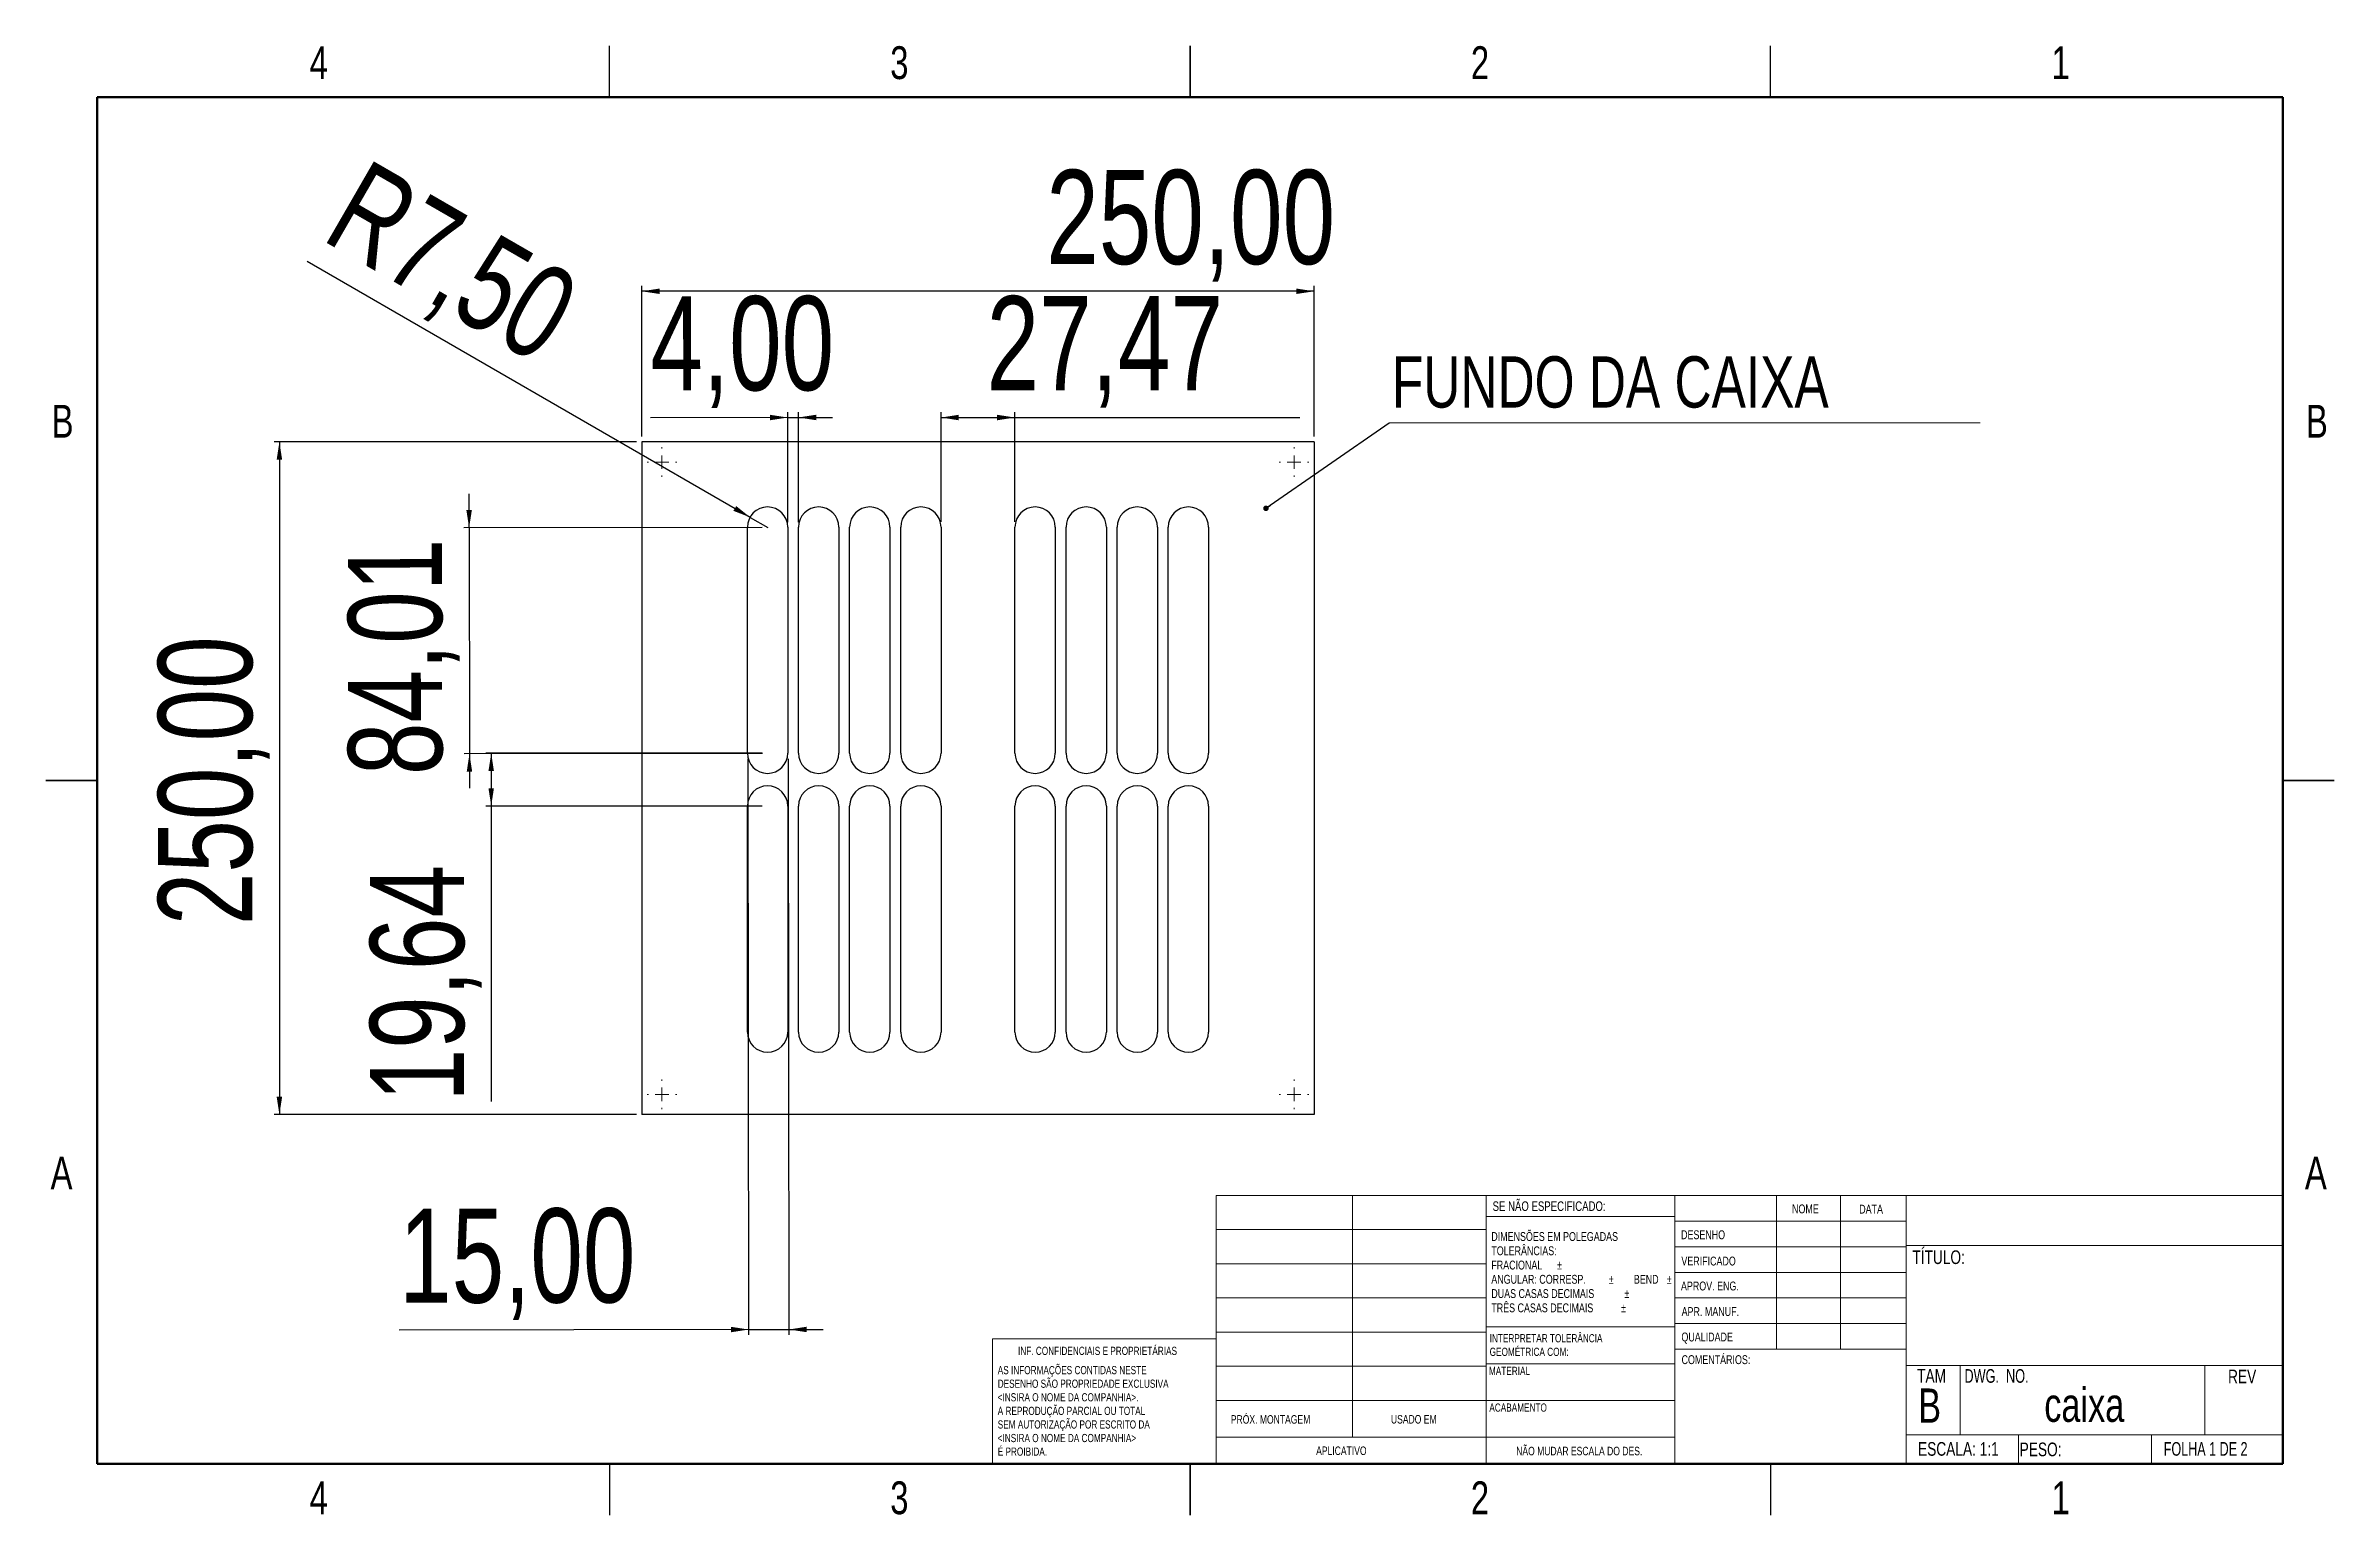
# Paper-space layout 'Folha1' of a CAD drawing. Header units: millimetres. Extents: x 3 to 429, y 3 to 276.
import ezdxf

# ---------------------------------------------------------------- set-up
doc = ezdxf.new("R2010")
doc.units = ezdxf.units.MM
doc.styles.add('SLDTEXTSTYLE0', font='TXT', dxfattribs={"width": 0.75})
doc.styles.add('SLDTEXTSTYLE1', font='TXT', dxfattribs={"width": 0.694444})
doc.styles.add('SLDTEXTSTYLE2', font='TXT', dxfattribs={"width": 0.6875})
doc.dimstyles.new('SLDDIMSTYLE0', dxfattribs={"dimtxt": 17.5, "dimasz": 3.302, "dimexe": 0, "dimexo": 0.0625, "dimgap": 4.375, "dimtad": 1, "dimlfac": 2, "dimrnd": 1e-09, "dimzin": 12, "dimdsep": 46, "dimtxsty": 'SLDTEXTSTYLE0', "dimsah": 1, "dimcen": 0.09, "dimadec": 0, "dimazin": 3, "dimtfac": 1, "dimtofl": 0, "dimtmove": 0, "dimatfit": 3, "dimfxl": 0, "dimfrac": 2, "dimtolj": 1, "dimtzin": 12, "dimarcsym": 0})
doc.dimstyles.new('SLDDIMSTYLE1', dxfattribs={"dimtxt": 17.5, "dimasz": 3.302, "dimexe": 0, "dimexo": 0.0625, "dimgap": 4.375, "dimtad": 1, "dimlfac": 2, "dimrnd": 1e-09, "dimzin": 12, "dimdsep": 46, "dimtxsty": 'SLDTEXTSTYLE0', "dimsah": 1, "dimcen": 0, "dimadec": 0, "dimazin": 3, "dimtfac": 1, "dimtofl": 0, "dimtmove": 0, "dimatfit": 3, "dimfxl": 0, "dimfrac": 2, "dimtolj": 1, "dimtzin": 12, "dimarcsym": 0})
doc.dimstyles.new('SLDDIMSTYLE2', dxfattribs={"dimtxt": 17.5, "dimasz": 3.302, "dimexe": 0, "dimexo": 0.0625, "dimgap": 4.375, "dimtad": 1, "dimlfac": 2, "dimrnd": 1e-09, "dimzin": 12, "dimdsep": 46, "dimtxsty": 'SLDTEXTSTYLE0', "dimsah": 1, "dimcen": 0.09, "dimadec": 0, "dimazin": 3, "dimtfac": 1, "dimtmove": 0, "dimatfit": 0, "dimfxl": 0, "dimfrac": 2, "dimtolj": 1, "dimtzin": 12, "dimarcsym": 0})
doc.dimstyles.new('SLDDIMSTYLE3', dxfattribs={"dimtxt": 0.18, "dimasz": 1.016, "dimexe": 0, "dimexo": 0.0625, "dimgap": 0, "dimtad": 0, "dimtih": 1, "dimtoh": 1, "dimdec": 0, "dimrnd": 1e-09, "dimzin": 0, "dimdsep": 46, "dimtxsty": 'Standard', "dimblk1": 'DOT', "dimblk2": 'DOT', "dimsah": 1, "dimcen": 0.09, "dimadec": 0, "dimazin": 0, "dimtfac": 1.016, "dimtdec": 0, "dimtofl": 0, "dimtmove": 0, "dimatfit": 3, "dimldrblk": 'DOT', "dimfxl": 0, "dimfrac": 2, "dimtolj": 1, "dimtzin": 0, "dimarcsym": 0})

# ---------------------------------------------------------------- blocks, each defined once
blk = doc.blocks.new('_D')
at = {"color": 1}
for p, q in [((113.99, 203.63), (113.99, 231.63)), ((238.99, 230.63), (113.99, 230.63)), ((238.99, 203.63), (238.99, 231.63))]:
    blk.add_line(p, q, dxfattribs=at)
for points in [[(113.99, 230.63), (117.29, 230.13), (117.29, 231.14)], [(238.99, 230.63), (235.68, 231.14), (235.68, 230.13)]]:
    blk.add_solid(points, dxfattribs=at)
at = {"color": 1, "insert": (189.19, 253.19), "char_height": 17.5, "attachment_point": 1, "style": 'SLDTEXTSTYLE0'}
blk.add_mtext('250,00', dxfattribs=at)
blk = doc.blocks.new('_D_1')
at = {"color": 1}
for p, q in [((112.99, 202.63), (45.61, 202.63)), ((46.61, 202.63), (46.61, 77.63)), ((112.99, 77.63), (45.61, 77.63))]:
    blk.add_line(p, q, dxfattribs=at)
for points in [[(46.61, 202.63), (46.1, 199.33), (47.12, 199.33)], [(46.61, 77.63), (47.12, 80.94), (46.1, 80.94)]]:
    blk.add_solid(points, dxfattribs=at)
at = {"color": 1, "insert": (24.05, 112.82), "char_height": 17.5, "attachment_point": 1, "rotation": 90, "style": 'SLDTEXTSTYLE0'}
blk.add_mtext('250,00', dxfattribs=at)
blk = doc.blocks.new('_D_2')
at = {"color": 1}
for p, q in [((133.69, 143.73), (133.84, 36.68)), ((141.19, 143.74), (141.34, 36.69)), ((133.84, 37.68), (68.89, 37.59)), ((133.84, 37.68), (141.34, 37.69)), ((141.34, 37.69), (147.69, 37.7))]:
    blk.add_line(p, q, dxfattribs=at)
for points in [[(133.84, 37.68), (130.54, 38.19), (130.54, 37.17)], [(141.34, 37.69), (144.64, 37.19), (144.64, 38.2)]]:
    blk.add_solid(points, dxfattribs=at)
at = {"color": 1, "insert": (68.86, 60.15), "char_height": 17.5, "attachment_point": 1, "rotation": 0.0783, "style": 'SLDTEXTSTYLE0'}
blk.add_mtext('15,00', dxfattribs=at)
blk = doc.blocks.new('_D_3')
at = {"color": 1}
for q in [(51.77, 236.18), (137.39, 186.75)]:
    blk.add_line((134.14, 188.62), q, dxfattribs=at)
blk.add_solid([(134.14, 188.62), (131.53, 190.71), (131.02, 189.83)], dxfattribs=at)
at = {"color": 1, "insert": (62.92, 255.49), "char_height": 17.5, "attachment_point": 1, "rotation": 330, "style": 'SLDTEXTSTYLE0'}
blk.add_mtext('R7,50', dxfattribs=at)
blk = doc.blocks.new('_D_4')
at = {"color": 1}
for p, q in [((81.88, 186.67), (81.87, 193.02)), ((136.39, 186.75), (80.88, 186.67)), ((81.88, 186.67), (81.94, 144.66)), ((136.44, 144.74), (80.94, 144.66)), ((81.94, 144.66), (81.95, 138.31))]:
    blk.add_line(p, q, dxfattribs=at)
for points in [[(81.88, 186.67), (82.39, 189.97), (81.37, 189.97)], [(81.94, 144.66), (81.44, 141.36), (82.45, 141.36)]]:
    blk.add_solid(points, dxfattribs=at)
at = {"color": 1, "insert": (59.39, 140.71), "char_height": 17.5, "attachment_point": 1, "rotation": 90.0783, "style": 'SLDTEXTSTYLE0'}
blk.add_mtext('84,01', dxfattribs=at)
blk = doc.blocks.new('_D_5')
at = {"color": 1}
for p, q in [((141.11, 207.17), (115.6, 207.14)), ((141.13, 187.75), (141.11, 208.17)), ((141.11, 207.17), (143.11, 207.18)), ((143.13, 187.75), (143.11, 208.18)), ((143.11, 207.18), (149.46, 207.18))]:
    blk.add_line(p, q, dxfattribs=at)
for points in [[(141.11, 207.17), (137.81, 207.68), (137.81, 206.66)], [(143.11, 207.18), (146.41, 206.67), (146.41, 207.69)]]:
    blk.add_solid(points, dxfattribs=at)
at = {"color": 1, "insert": (115.57, 229.7), "char_height": 17.5, "attachment_point": 1, "rotation": 0.0783, "style": 'SLDTEXTSTYLE0'}
blk.add_mtext('4,00', dxfattribs=at)
blk = doc.blocks.new('_D_6')
at = {"color": 1}
for p, q in [((169.62, 187.8), (169.62, 208.17)), ((169.62, 207.17), (183.35, 207.17)), ((183.35, 187.8), (183.35, 208.17)), ((183.35, 207.17), (236.29, 207.17))]:
    blk.add_line(p, q, dxfattribs=at)
for points in [[(169.62, 207.17), (172.92, 206.66), (172.92, 207.68)], [(183.35, 207.17), (180.05, 207.68), (180.05, 206.66)]]:
    blk.add_solid(points, dxfattribs=at)
at = {"color": 1, "insert": (178.1, 229.73), "char_height": 17.5, "attachment_point": 1, "style": 'SLDTEXTSTYLE0'}
blk.add_mtext('27,47', dxfattribs=at)
blk = doc.blocks.new('_D_7')
at = {"color": 1}
for p, q in [((136.37, 144.79), (84.99, 144.79)), ((85.99, 144.79), (85.99, 134.97)), ((136.37, 134.97), (84.99, 134.97)), ((85.99, 134.97), (85.99, 80.08))]:
    blk.add_line(p, q, dxfattribs=at)
for points in [[(85.99, 144.79), (85.48, 141.49), (86.49, 141.49)], [(85.99, 134.97), (86.49, 138.28), (85.48, 138.28)]]:
    blk.add_solid(points, dxfattribs=at)
at = {"color": 1, "insert": (63.43, 80.08), "char_height": 17.5, "attachment_point": 1, "rotation": 90, "style": 'SLDTEXTSTYLE0'}
blk.add_mtext('19,64', dxfattribs=at)
blk = doc.blocks.new('SW_NOTE_0')
at = {"color": 0, "linetype": 'Continuous', "lineweight": 0}
blk.add_line((109.85, 0), (0, 0), dxfattribs=at)
at = {"color": 0, "linetype": 'Continuous', "lineweight": 0, "insert": (0.48, 12.33), "char_height": 9.525, "attachment_point": 1, "style": 'SLDTEXTSTYLE0'}
blk.add_mtext('FUNDO DA CAIXA', dxfattribs=at)
blk = doc.blocks.new('_Dot')
at = {"color": 0, "linetype": 'ByBlock', "lineweight": -2}
blk.add_line((-0.5, 0), (-1, 0), dxfattribs=at)
at = {"color": 0, "linetype": 'ByBlock', "const_width": 0.5}
blk.add_lwpolyline([(-0.25, 0, 1), (0.25, 0, 1)], format="xyb", close=True, dxfattribs=at)
blk = doc.blocks.new('SW_CENTERMARKSYMBOL_0')
at = {"color": 0, "linetype": 'Continuous', "lineweight": 18}
for p, q in [((-2.5, 0), (-2.75, 0)), ((0, 0), (-1.25, 0)), ((0, 2.5), (0, 2.75)), ((0, 0), (0, 1.25)), ((0, 0), (0, -1.25)), ((0, 0), (1.25, 0)), ((2.5, 0), (2.75, 0)), ((0, -2.5), (0, -2.75))]:
    blk.add_line(p, q, dxfattribs=at)
blk = doc.blocks.new('SW_CENTERMARKSYMBOL_1')
at = {"color": 0, "linetype": 'Continuous', "lineweight": 18}
for p, q in [((-2.5, 0), (-2.75, 0)), ((0, 0), (-1.25, 0)), ((0, 2.5), (0, 2.75)), ((0, 0), (0, 1.25)), ((0, 0), (0, -1.25)), ((0, 0), (1.25, 0)), ((2.5, 0), (2.75, 0)), ((0, -2.5), (0, -2.75))]:
    blk.add_line(p, q, dxfattribs=at)
blk = doc.blocks.new('SW_CENTERMARKSYMBOL_2')
at = {"color": 0, "linetype": 'Continuous', "lineweight": 18}
for p, q in [((-2.5, 0), (-2.75, 0)), ((0, 0), (-1.25, 0)), ((0, 2.5), (0, 2.75)), ((0, 0), (0, 1.25)), ((0, 0), (0, -1.25)), ((0, 0), (1.25, 0)), ((2.5, 0), (2.75, 0)), ((0, -2.5), (0, -2.75))]:
    blk.add_line(p, q, dxfattribs=at)
blk = doc.blocks.new('SW_CENTERMARKSYMBOL_3')
at = {"color": 0, "linetype": 'Continuous', "lineweight": 18}
for p, q in [((-2.5, 0), (-2.75, 0)), ((0, 0), (-1.25, 0)), ((0, 2.5), (0, 2.75)), ((0, 0), (0, 1.25)), ((0, 0), (0, -1.25)), ((0, 0), (1.25, 0)), ((2.5, 0), (2.75, 0)), ((0, -2.5), (0, -2.75))]:
    blk.add_line(p, q, dxfattribs=at)

psp = doc.layouts.new('Folha1')

# ---------------------------------------------------------------- linework, layer by layer
at = {"color": 7, "linetype": 'Continuous', "lineweight": 25}
for p, q in [((107.95, 266.7), (107.95, 276.225)), ((215.9, 276.225), (215.9, 266.7)), ((215.9, 266.7), (215.9, 276.225)), ((323.85, 266.7), (323.85, 276.225)), ((113.986, 202.6331), (113.986, 77.6331)), ((238.986, 202.6331), (113.986, 202.6331)), ((238.986, 202.6331), (238.986, 77.6331)), ((133.6186, 144.7931), (133.6186, 186.7999)), ((141.1186, 186.7999), (141.1186, 144.7931)), ((143.1186, 144.7931), (143.1186, 186.7999)), ((150.6186, 186.7999), (150.6186, 144.7931)), ((152.6186, 144.7931), (152.6186, 186.7999)), ((160.1186, 186.7999), (160.1186, 144.7931)), ((162.1186, 144.7931), (162.1186, 186.7999)), ((169.6186, 186.7999), (169.6186, 144.7931)), ((183.3535, 144.7931), (183.3535, 186.7999)), ((190.8535, 186.7999), (190.8535, 144.7931)), ((192.8535, 144.7931), (192.8535, 186.7999)), ((200.3535, 186.7999), (200.3535, 144.7931)), ((202.3535, 144.7931), (202.3535, 186.7999)), ((209.8535, 186.7999), (209.8535, 144.7931)), ((211.8535, 144.7931), (211.8535, 186.7999)), ((219.3535, 186.7999), (219.3535, 144.7931)), ((3.175, 139.7), (12.7, 139.7)), ((12.7, 139.7), (3.175, 139.7)), ((428.625, 139.7), (419.1, 139.7)), ((419.1, 139.7), (428.625, 139.7)), ((133.6186, 92.9662), (133.6186, 134.973)), ((141.1186, 134.973), (141.1186, 92.9662)), ((143.1186, 92.9662), (143.1186, 134.973)), ((150.6186, 134.973), (150.6186, 92.9662)), ((152.6186, 92.9662), (152.6186, 134.973)), ((160.1186, 134.973), (160.1186, 92.9662)), ((162.1186, 92.9662), (162.1186, 134.973)), ((169.6186, 134.973), (169.6186, 92.9662)), ((183.3535, 92.9662), (183.3535, 134.973)), ((190.8535, 134.973), (190.8535, 92.9662)), ((192.8535, 92.9662), (192.8535, 134.973)), ((200.3535, 134.973), (200.3535, 92.9662)), ((202.3535, 92.9662), (202.3535, 134.973)), ((209.8535, 134.973), (209.8535, 92.9662)), ((211.8535, 92.9662), (211.8535, 134.973)), ((219.3535, 134.973), (219.3535, 92.9662)), ((238.986, 77.6331), (113.986, 77.6331)), ((107.95, 12.7), (107.95, 3.175)), ((215.9, 3.175), (215.9, 12.7)), ((215.9, 12.7), (215.9, 3.175)), ((323.85, 12.7), (323.85, 3.175))]:
    psp.add_line(p, q, dxfattribs=at)
at = {"color": 7, "linetype": 'Continuous', "lineweight": 50}
for p, q in [((12.7, 12.7), (12.7, 266.7)), ((12.7, 266.7), (419.1, 266.7)), ((419.1, 266.7), (419.1, 12.7)), ((419.1, 12.7), (12.7, 12.7))]:
    psp.add_line(p, q, dxfattribs=at)
at = {"color": 7, "linetype": 'Continuous', "lineweight": 18}
for p, q in [((220.7541, 62.5944), (419.1, 62.5944)), ((220.7541, 12.7), (220.7541, 62.5944)), ((246.1028, 62.5944), (246.1028, 17.6854)), ((270.9737, 12.7), (270.9737, 62.5944)), ((306.0626, 62.5944), (306.0626, 12.7)), ((324.9601, 62.5944), (324.9601, 34.0194)), ((336.8607, 62.5944), (336.8607, 34.0194)), ((349.0285, 62.5944), (349.0285, 12.7)), ((220.7541, 56.2444), (270.9737, 56.2444)), ((306.0626, 58.6742), (270.9737, 58.6742)), ((306.0626, 57.8319), (349.0285, 57.8319)), ((306.0626, 53.0694), (349.0285, 53.0694)), ((349.0285, 53.2688), (419.1, 53.2688)), ((220.7541, 49.8944), (270.9737, 49.8944)), ((306.0626, 48.3069), (349.0285, 48.3069)), ((220.7541, 43.5444), (270.9737, 43.5444)), ((349.0285, 43.5444), (306.0626, 43.5444)), ((349.0285, 38.7819), (306.0626, 38.7819)), ((179.169, 12.7), (179.169, 35.9244)), ((220.7541, 35.9244), (179.169, 35.9244)), ((220.7541, 37.1944), (270.9737, 37.1944)), ((270.9737, 38.1946), (306.0626, 38.1946)), ((220.7541, 30.8444), (270.9737, 30.8444)), ((270.9737, 31.3366), (306.0626, 31.3366)), ((349.0285, 34.0194), (306.0626, 34.0194)), ((349.0285, 30.9845), (419.1, 30.9845)), ((359.0753, 30.9845), (359.0753, 18.1073)), ((404.5728, 30.9845), (404.5728, 18.1073)), ((220.7541, 24.4944), (270.9737, 24.4944)), ((270.9737, 24.4786), (306.0626, 24.4786)), ((220.7541, 17.6854), (306.0626, 17.6854)), ((349.0285, 18.1073), (419.1, 18.1073)), ((369.9362, 18.1073), (369.9362, 12.7)), ((394.6227, 18.1073), (394.6227, 12.7))]:
    psp.add_line(p, q, dxfattribs=at)
at = {"color": 7, "linetype": 'Continuous', "lineweight": 25}
for centre, start, end in [((137.3686, 186.7999), 0, 180), ((146.8686, 186.7999), 0, 180), ((156.3686, 186.7999), 0, 180), ((165.8686, 186.7999), 0, 180), ((187.1035, 186.7999), 0, 180), ((196.6035, 186.7999), 0, 180), ((206.1035, 186.7999), 0, 180), ((215.6035, 186.7999), 0, 180), ((137.3686, 144.7931), 180, 0), ((146.8686, 144.7931), 180, 0), ((156.3686, 144.7931), 180, 0), ((165.8686, 144.7931), 180, 0), ((187.1035, 144.7931), 180, 0), ((196.6035, 144.7931), 180, 0), ((206.1035, 144.7931), 180, 0), ((215.6035, 144.7931), 180, 0), ((137.3686, 134.973), 0, 180), ((146.8686, 134.973), 0, 180), ((156.3686, 134.973), 0, 180), ((165.8686, 134.973), 0, 180), ((187.1035, 134.973), 0, 180), ((196.6035, 134.973), 0, 180), ((206.1035, 134.973), 0, 180), ((215.6035, 134.973), 0, 180), ((137.3686, 92.9662), 180, 0), ((146.8686, 92.9662), 180, 0), ((156.3686, 92.9662), 180, 0), ((165.8686, 92.9662), 180, 0), ((187.1035, 92.9662), 180, 0), ((196.6035, 92.9662), 180, 0), ((206.1035, 92.9662), 180, 0), ((215.6035, 92.9662), 180, 0)]:
    psp.add_arc(centre, 3.75, start, end, dxfattribs=at)

# ---------------------------------------------------------------- block references
at = {"color": 7, "linetype": 'Continuous', "lineweight": 0}
for name, p in [('SW_NOTE_0', (252.9541, 206.2128)), ('SW_CENTERMARKSYMBOL_3', (117.736, 198.8831)), ('SW_CENTERMARKSYMBOL_0', (235.236, 198.8831)), ('SW_CENTERMARKSYMBOL_1', (117.736, 81.3831)), ('SW_CENTERMARKSYMBOL_2', (235.236, 81.3831))]:
    psp.add_blockref(name, p, dxfattribs=at)

# ---------------------------------------------------------------- texts
for s, insert, char_height, attachment_point, style in [('4', (53.9136, 276.1637), 6.096, 2, 'SLDTEXTSTYLE0'), ('3', (161.8636, 276.1637), 6.096, 2, 'SLDTEXTSTYLE0'), ('2', (269.8136, 276.1637), 6.096, 2, 'SLDTEXTSTYLE0'), ('1', (377.7636, 276.1637), 6.096, 2, 'SLDTEXTSTYLE0'), ('B', (6.3034, 209.5257), 6.096, 2, 'SLDTEXTSTYLE0'), ('B', (425.4034, 209.5257), 6.096, 2, 'SLDTEXTSTYLE0'), ('A', (6.1066, 69.8257), 6.096, 2, 'SLDTEXTSTYLE0'), ('A', (425.2066, 69.8257), 6.096, 2, 'SLDTEXTSTYLE0'), ('SE NÃO ESPECIFICADO:', (272.158, 61.499), 1.778, 1, 'SLDTEXTSTYLE0'), ('NOME', (327.8238, 60.923), 1.651, 1, 'SLDTEXTSTYLE0'), ('DATA', (340.3149, 60.8789), 1.651, 1, 'SLDTEXTSTYLE0'), ('DIMENSÕES EM POLEGADAS', (271.9173, 55.7945), 1.651, 1, 'SLDTEXTSTYLE0'), ('DESENHO', (307.1966, 56.1227), 1.651, 1, 'SLDTEXTSTYLE0'), ('TOLERÂNCIAS:', (271.9173, 53.1435), 1.651, 1, 'SLDTEXTSTYLE0'), ('VERIFICADO', (307.2507, 51.2368), 1.651, 1, 'SLDTEXTSTYLE0'), ('TÍTULO:', (350.1934, 52.393), 2.54, 1, 'SLDTEXTSTYLE0'), ('ANGULAR: CORRESP.', (271.9173, 47.8415), 1.651, 1, 'SLDTEXTSTYLE0'), ('FRACIONAL', (271.9173, 50.4925), 1.651, 1, 'SLDTEXTSTYLE0'), ('%%p', (284.135, 50.4925), 1.651, 1, 'SLDTEXTSTYLE0'), ('%%p', (293.7515, 47.8415), 1.651, 1, 'SLDTEXTSTYLE0'), ('BEND', (298.4197, 47.8415), 1.651, 1, 'SLDTEXTSTYLE0'), ('%%p', (304.533, 47.8415), 1.651, 1, 'SLDTEXTSTYLE0'), ('TRÊS CASAS DECIMAIS', (271.9173, 42.5395), 1.651, 1, 'SLDTEXTSTYLE0'), ('DUAS CASAS DECIMAIS', (271.9173, 45.1905), 1.651, 1, 'SLDTEXTSTYLE0'), ('%%p', (296.6631, 45.1905), 1.651, 1, 'SLDTEXTSTYLE0'), ('APROV. ENG.', (307.1772, 46.6008), 1.651, 1, 'SLDTEXTSTYLE0'), ('%%p', (296.038, 42.5395), 1.651, 1, 'SLDTEXTSTYLE0'), ('APR. MANUF.', (307.3029, 41.8455), 1.651, 1, 'SLDTEXTSTYLE0'), ('INF. CONFIDENCIAIS E PROPRIETÁRIAS', (183.9296, 34.4829), 1.524, 1, 'SLDTEXTSTYLE0'), ('GEOMÉTRICA COM:', (271.6089, 34.3041), 1.524, 1, 'SLDTEXTSTYLE0'), ('INTERPRETAR TOLERÂNCIA', (271.6089, 36.8281), 1.524, 1, 'SLDTEXTSTYLE0'), ('QUALIDADE', (307.2616, 37.123), 1.651, 1, 'SLDTEXTSTYLE0'), ('AS INFORMAÇÕES CONTIDAS NESTE', (180.1544, 30.9022), 1.524, 1, 'SLDTEXTSTYLE0'), ('MATERIAL', (271.4802, 30.753), 1.524, 1, 'SLDTEXTSTYLE0'), ('COMENTÁRIOS:', (307.2838, 32.9087), 1.651, 1, 'SLDTEXTSTYLE0'), ('TAM', (351.0796, 30.358), 2.54, 1, 'SLDTEXTSTYLE0'), ('DWG.  NO.', (359.8807, 30.3225), 2.54, 1, 'SLDTEXTSTYLE1'), ('REV', (408.8849, 30.2233), 2.54, 1, 'SLDTEXTSTYLE0'), ('<INSIRA O NOME DA COMPANHIA>.', (180.1544, 25.8542), 1.524, 1, 'SLDTEXTSTYLE0'), ('DESENHO SÃO PROPRIEDADE EXCLUSIVA', (180.1544, 28.3782), 1.524, 1, 'SLDTEXTSTYLE0'), ('B', (351.28, 26.7244), 6.35, 1, 'SLDTEXTSTYLE0'), ('caixa', (382.1532, 26.8729), 6.35, 2, 'SLDTEXTSTYLE0'), ('A REPRODUÇÃO PARCIAL OU TOTAL', (180.1544, 23.3302), 1.524, 1, 'SLDTEXTSTYLE0'), ('PRÓX. MONTAGEM', (223.4874, 21.7713), 1.5875, 1, 'SLDTEXTSTYLE0'), ('USADO EM', (253.2541, 21.7976), 1.5875, 1, 'SLDTEXTSTYLE0'), ('ACABAMENTO', (271.5497, 23.9382), 1.524, 1, 'SLDTEXTSTYLE0'), ('SEM AUTORIZAÇÃO POR ESCRITO DA', (180.1544, 20.8062), 1.524, 1, 'SLDTEXTSTYLE0'), ('<INSIRA O NOME DA COMPANHIA>', (180.1544, 18.2822), 1.524, 1, 'SLDTEXTSTYLE0'), ('É PROIBIDA.', (180.1544, 15.7582), 1.524, 1, 'SLDTEXTSTYLE0'), ('APLICATIVO', (239.3496, 15.9496), 1.5875, 1, 'SLDTEXTSTYLE0'), ('NÃO MUDAR ESCALA DO DES.', (288.2678, 15.8946), 1.5875, 2, 'SLDTEXTSTYLE0'), ('ESCALA: 1:1', (351.2486, 16.7647), 2.54, 1, 'SLDTEXTSTYLE0'), ('PESO:', (370.14, 16.6777), 2.54, 1, 'SLDTEXTSTYLE0'), ('FOLHA 1 DE 2', (396.9309, 16.7729), 2.54, 1, 'SLDTEXTSTYLE2'), ('4', (53.9136, 9.4637), 6.096, 2, 'SLDTEXTSTYLE0'), ('3', (161.8636, 9.4637), 6.096, 2, 'SLDTEXTSTYLE0'), ('2', (269.8136, 9.4637), 6.096, 2, 'SLDTEXTSTYLE0'), ('1', (377.7636, 9.4637), 6.096, 2, 'SLDTEXTSTYLE0')]:
    psp.add_mtext(s, dxfattribs=dict(at, insert=insert, char_height=char_height, attachment_point=attachment_point, style=style))

# ---------------------------------------------------------------- dimensions: what is measured, and where the dimension line sits
at = {"color": 1}
dim = psp.add_radius_dim(center=(137.3861, 186.7465), mpoint=(134.1385, 188.6215), dimstyle='SLDDIMSTYLE1', dxfattribs=at)
dim.commit()
dim.dimension.update_dxf_attribs({"geometry": '_D_3', "text_midpoint": (76.3497, 221.9859), "dimtype": 164})
for base, p1, p2, picture, middle in [((113.986, 230.6331), (238.986, 202.6331), (113.986, 202.6331), '_D', (224.7494, 230.6331)), ((183.3535, 207.1695), (169.6186, 186.7999), (183.3535, 186.7999), '_D_6', (207.193, 207.1695))]:
    dim = psp.add_linear_dim(base=base, p1=p1, p2=p2, dimstyle='SLDDIMSTYLE0', dxfattribs=at)
    dim.commit()
    dim.dimension.update_dxf_attribs({"geometry": picture, "text_midpoint": middle, "dimtype": 160})
for base, p1, p2, angle, dimstyle, picture, middle in [((143.1082, 207.1762), (141.1361, 186.7516), (143.1361, 186.7544), 0.078296, 'SLDDIMSTYLE2', '_D_5', (138.2313, 207.1695)), ((46.6129, 77.6331), (113.986, 202.6331), (113.986, 77.6331), 90, 'SLDDIMSTYLE0', '_D_1', (46.6129, 148.3766)), ((81.9399, 144.6639), (137.3861, 186.7465), (137.4435, 144.7397), 270.078296, 'SLDDIMSTYLE2', '_D_4', (81.9055, 169.8366)), ((85.986, 134.973), (137.3686, 144.7931), (137.3686, 134.973), 90, 'SLDDIMSTYLE0', '_D_7', (85.986, 109.1695)), ((141.3398, 37.6923), (133.6935, 144.7346), (141.1935, 144.7449), 0.078296, 'SLDDIMSTYLE0', '_D_2', (97.986, 37.6331))]:
    dim = psp.add_linear_dim(base=base, p1=p1, p2=p2, angle=angle, dimstyle=dimstyle, dxfattribs=at)
    dim.commit()
    dim.dimension.update_dxf_attribs({"geometry": picture, "text_midpoint": middle, "dimtype": 160})

# ---------------------------------------------------------------- leaders
at = {"color": 7, "linetype": 'Continuous', "lineweight": 0}
psp.add_leader([(230.0138, 190.2946), (252.9541, 206.2128)], dimstyle='SLDDIMSTYLE3', dxfattribs=at)

doc.saveas('drawing.dxf')
